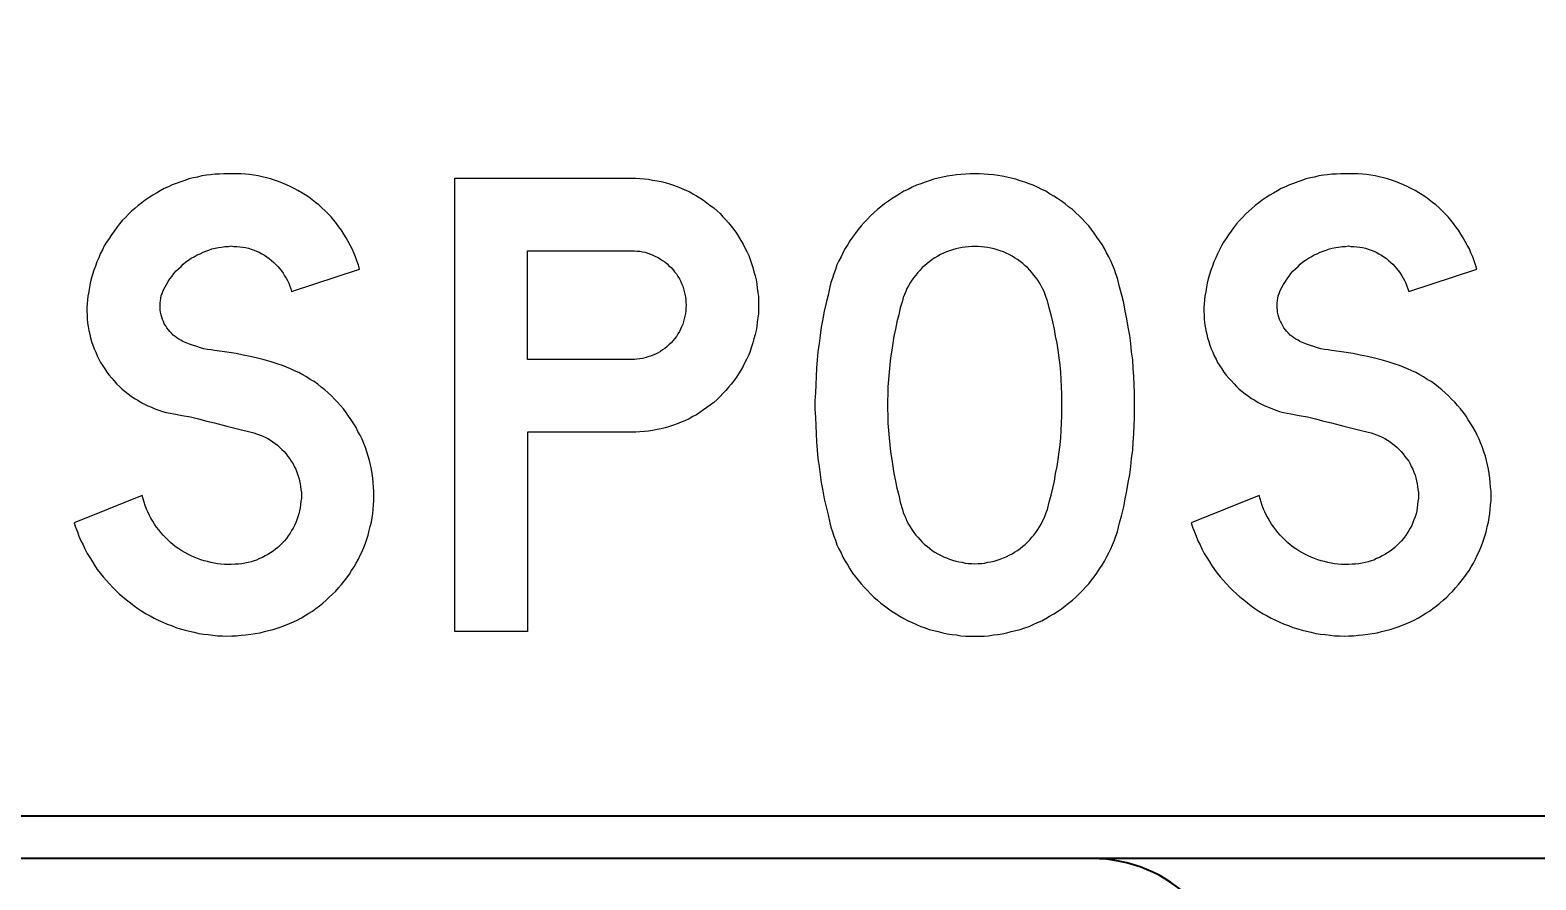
# Model space of a CAD drawing. Extents: x 0 to 420, y 0 to 297.
# Drawn here: x 180.8 to 207.38, y 184.96 to 199.95 of the extents above; entities that cross this region are included whole.
import ezdxf

# ---------------------------------------------------------------- set-up
doc = ezdxf.new("R2010")
doc.units = 0
doc.header["$LTSCALE"] = 0.3
doc.layers.get('0').update_dxf_attribs({"linetype": 'CONTINUOUS'})
doc.layers.get('DEFPOINTS').update_dxf_attribs({"linetype": 'CONTINUOUS'})
for name, color, linetype in [('BLUE', 162, 'CONTINUOUS'), ('L25', 1, 'CONTINUOUS'), ('T25', 1, 'CONTINUOUS')]:
    doc.layers.add(name, color=color, linetype=linetype)
doc.styles.add('ISO', font='iso.shx')
doc.dimstyles.new('SIGNSDIM', dxfattribs={"dimtxt": 2.5, "dimasz": 0.2, "dimexe": 1.5, "dimexo": 2, "dimgap": 1.5, "dimtad": 1, "dimdec": 4, "dimlfac": 20, "dimrnd": 1, "dimdsep": 46, "dimtxsty": 'ISO', "dimblk": 'SGNDIM', "dimcen": 2.5, "dimse2": 1, "dimadec": 0, "dimazin": 0, "dimtfac": 1, "dimtdec": 4, "dimtix": 1, "dimtmove": 0, "dimatfit": 3, "dimldrblk": 'SGNDIM', "dimfxl": 1, "dimtolj": 1, "dimtzin": 0, "dimarcsym": 0})

# ---------------------------------------------------------------- blocks, each defined once
blk = doc.blocks.new('SGNDIM')
for p, q in [((0, 4.5), (0, -4.5)), ((0, 0), (-1, 0))]:
    blk.add_line(p, q)
blk = doc.blocks.new('*D24')
at = {"layer": 'DEFPOINTS', "color": 0, "transparency": 16777216}
for p in [(200.303, 194.073), (217.803, 194.073), (217.803, 156.573)]:
    blk.add_point(p, dxfattribs=at)
at = {"layer": 'T25', "color": 0, "lineweight": -2, "transparency": 16777216}
blk.add_line((200.503, 156.573), (217.603, 156.573), dxfattribs=at)
at = {"layer": 'T25', "color": 0, "lineweight": -2, "transparency": 16777216, "xscale": 0.2, "yscale": 0.2, "zscale": 0.2, "rotation": 180}
blk.add_blockref('SGNDIM', (200.303, 156.573), dxfattribs=at)
at = {"layer": 'T25', "color": 0, "lineweight": -2, "transparency": 16777216, "xscale": 0.2, "yscale": 0.2, "zscale": 0.2}
blk.add_blockref('SGNDIM', (217.803, 156.573), dxfattribs=at)
at = {"layer": 'T25', "color": 0, "transparency": 16777216, "insert": (209.053, 159.323), "char_height": 2.5, "attachment_point": 5, "style": 'ISO'}
blk.add_mtext('\\A1;350', dxfattribs=at)

msp = doc.modelspace()

# ---------------------------------------------------------------- linework, layer by layer
at = {"layer": 'BLUE'}
msp.add_lwpolyline([(112.7988317, 187.8326195), (112.7988317, 212.8181964, -0.4142135624), (114.5488317, 214.5681964), (259.5488317, 214.5681964, -0.4142135624), (261.2988317, 212.8181964), (261.2988317, 187.8326195, -0.4142135624), (259.5488317, 186.0826195), (114.5488317, 186.0826195, -0.4142135624)], format="xyb", close=True, dxfattribs=at)
at = {"layer": 'BLUE', "lineweight": 0}
for points in [[(184.5373406, 190.5349189), (184.4781808, 190.5283456), (184.419021, 190.5283456), (184.3532879, 190.5217723), (184.2941282, 190.5217723), (184.2349684, 190.5217723), (184.1692353, 190.5283456), (184.1100755, 190.5349189), (184.0509158, 190.5480655), (183.991756, 190.5546388), (183.9325962, 190.5743588), (183.8734364, 190.5875054), (183.8142766, 190.6072253), (183.7551169, 190.6269452), (183.6959571, 190.6532385), (183.6433706, 190.6729584), (183.5842109, 190.7058249), (183.5316244, 190.7321182), (183.4790379, 190.7649847), (183.4264514, 190.7978513), (183.3804383, 190.8307178), (183.3278518, 190.8701576), (183.2818387, 190.9095975), (183.2358255, 190.9490373), (183.1963857, 190.9950505), (183.1503725, 191.0410637), (183.1109326, 191.0870768), (183.0714928, 191.13309), (183.0320529, 191.1791031), (182.9991864, 191.2316896), (182.9663199, 191.2842761), (182.9334533, 191.3368625), (182.9071601, 191.389449), (182.8808668, 191.4486088), (182.8545736, 191.5011953), (182.8348537, 191.560355), (182.8151338, 191.6195148), (182.7954138, 191.6786746), (182.7822672, 191.7378344), (181.5793518, 191.2579828), (181.605645, 191.1791031), (181.6385115, 191.1002234), (181.6648048, 191.0213437), (181.6976713, 190.942464), (181.7371112, 190.8701576), (181.7699777, 190.7978513), (181.8094176, 190.7189716), (181.8554307, 190.6466652), (181.8948706, 190.5809321), (181.9408837, 190.5086257), (181.9868969, 190.4363193), (182.0394834, 190.3705862), (182.0920698, 190.3048531), (182.1446563, 190.2456933), (182.2038161, 190.1799603), (182.2564025, 190.1208005), (182.3155623, 190.0616407), (182.3747221, 190.0024809), (182.4404552, 189.9498945), (182.5061883, 189.897308), (182.5719213, 189.8447215), (182.6376544, 189.7921351), (182.7033875, 189.7461219), (182.7756939, 189.7001087), (182.8480003, 189.6540956), (182.9203067, 189.6146557), (182.9926131, 189.5752159), (183.0649195, 189.5423493), (183.1437992, 189.5029095), (183.2226789, 189.4700429), (183.2949853, 189.4437497), (183.373865, 189.4108832), (183.4527447, 189.3845899), (183.5381977, 189.36487), (183.6170774, 189.3451501), (183.6959571, 189.3254302), (183.7814101, 189.3057102), (183.8602898, 189.2925636), (183.9457428, 189.2859903), (184.0246225, 189.2728437), (184.1100755, 189.2662704), (184.1955285, 189.2662704), (184.2744082, 189.2596971), (184.3598612, 189.2662704), (184.4453143, 189.2662704), (184.524194, 189.2728437), (184.609647, 189.279417), (184.6951, 189.2925636), (184.7739797, 189.3057102), (184.8594327, 189.3188569), (184.9383124, 189.3385768), (185.0106188, 189.3582967), (185.0894985, 189.3780166), (185.1618049, 189.3977366), (185.2341113, 189.4240298), (185.3064177, 189.450323), (185.3787241, 189.4831896), (185.4510305, 189.5094828), (185.5167635, 189.5423493), (185.5890699, 189.5817892), (185.654803, 189.621229), (185.7205361, 189.6606689), (185.7862692, 189.7001087), (185.845429, 189.7461219), (185.911162, 189.7921351), (185.9703218, 189.8381482), (186.0294816, 189.8907347), (186.0820681, 189.9433212), (186.1412278, 189.9959076), (186.1938143, 190.0484941), (186.2464008, 190.1076539), (186.2989872, 190.1668136), (186.3450004, 190.2259734), (186.3910136, 190.2851332), (186.4370267, 190.3508663), (186.4764666, 190.4165994), (186.5224797, 190.4823324), (186.5553463, 190.5480655), (186.5947861, 190.6137986), (186.6276527, 190.686105), (186.6605192, 190.7518381), (186.6933857, 190.8241445), (186.719679, 190.8964509), (186.7459722, 190.9687573), (186.7656921, 191.0410637), (186.7854121, 191.1199434), (186.805132, 191.1922498), (186.8248519, 191.2711295), (186.8379985, 191.3434359), (186.8511452, 191.4223156), (186.8577185, 191.494622), (186.8642918, 191.5735017), (186.8708651, 191.6523814), (186.8708651, 191.7312611), (186.8708651, 191.8101408), (186.8642918, 191.8890205), (186.8577185, 191.9679002), (186.8511452, 192.0467799), (186.8379985, 192.1256596), (186.8248519, 192.2045393), (186.8117053, 192.283419), (186.7919854, 192.3557254), (186.7656921, 192.4346051), (186.7459722, 192.5069115), (186.719679, 192.5857912), (186.6933857, 192.6580975), (186.6605192, 192.7304039), (186.6276527, 192.8027103), (186.5882128, 192.8684434), (186.5553463, 192.9407498), (186.5159064, 193.0064829), (186.4698933, 193.072216), (186.4238801, 193.1379491), (186.3778669, 193.2036821), (186.3318538, 193.2694152), (186.2792673, 193.328575), (186.2266808, 193.3877348), (186.1740944, 193.4403213), (186.1215079, 193.499481), (186.0623481, 193.5520675), (186.0031884, 193.604654), (185.9374553, 193.6506671), (185.8782955, 193.7032536), (185.8125624, 193.7492668), (185.7468293, 193.7887066), (185.6810962, 193.8347198), (185.6153632, 193.8675863), (185.5430568, 193.9070262), (185.4707504, 193.9398927), (185.398444, 193.9727592), (185.3261376, 194.0056258), (185.2538312, 194.031919), (185.1815248, 194.0582122), (185.0566319, 194.0976521), (184.9317391, 194.1305186), (184.8134195, 194.1633852), (184.6885267, 194.1896784), (184.5636338, 194.2159717), (184.4387409, 194.2422649), (184.3138481, 194.2619848), (184.1889552, 194.2817047), (184.0574891, 194.2948514), (183.9983293, 194.307998), (183.9325962, 194.3145713), (183.8668631, 194.3277179), (183.8077033, 194.3474378), (183.7419703, 194.3671577), (183.6828105, 194.3868777), (183.6170774, 194.4065976), (183.5579176, 194.4328908), (183.4987578, 194.4591841), (183.459318, 194.478904), (183.4264514, 194.4986239), (183.3935849, 194.5183438), (183.3607184, 194.5446371), (183.3278518, 194.5709303), (183.2949853, 194.6037968), (183.268692, 194.6300901), (183.2423988, 194.6629566), (183.2161056, 194.6958232), (183.1963857, 194.735263), (183.1700924, 194.7681296), (183.1569458, 194.8075694), (183.1372259, 194.8470093), (183.1240793, 194.8864491), (183.117506, 194.925889), (183.1043593, 194.9719021), (183.097786, 195.011342), (183.097786, 195.0507818), (183.097786, 195.096795), (183.097786, 195.1362348), (183.1043593, 195.1756747), (183.1109326, 195.2216878), (183.117506, 195.2611277), (183.1306526, 195.3005675), (183.1437992, 195.3400074), (183.1635191, 195.3794472), (183.183239, 195.4188871), (183.2095323, 195.4649003), (183.2358255, 195.5174867), (183.268692, 195.5634999), (183.3081319, 195.609513), (183.3409984, 195.6555262), (183.3804383, 195.7015394), (183.4198781, 195.7409792), (183.4658913, 195.7804191), (183.5053311, 195.8198589), (183.5513443, 195.8592988), (183.5973575, 195.8921653), (183.6433706, 195.9250318), (183.6959571, 195.9513251), (183.7485436, 195.9841916), (183.80113, 196.0039116), (183.8537165, 196.0302048), (183.906303, 196.0499247), (183.9588894, 196.0696446), (184.0114759, 196.0893646), (184.0706357, 196.1025112), (184.1297955, 196.1156578), (184.1823819, 196.1222311), (184.2415417, 196.1353777), (184.3007015, 196.1353777), (184.3532879, 196.141951), (184.3993011, 196.1353777), (184.4518876, 196.1353777), (184.504474, 196.1288044), (184.5570605, 196.1222311), (184.6030737, 196.1156578), (184.6556601, 196.1025112), (184.7016733, 196.0827913), (184.7542598, 196.0696446), (184.8002729, 196.0499247), (184.8462861, 196.0302048), (184.8922992, 196.0039116), (184.9383124, 195.9776183), (184.9777522, 195.9513251), (185.0237654, 195.9184585), (185.0632053, 195.885592), (185.1026451, 195.8527255), (185.1355116, 195.8198589), (185.1749515, 195.7804191), (185.207818, 195.7409792), (185.2406846, 195.7015394), (185.2669778, 195.6620995), (185.293271, 195.6160864), (185.3195643, 195.5766465), (185.3458575, 195.5306333), (185.3655774, 195.4846202), (185.3852974, 195.4320337), (185.4050173, 195.3860206), (185.4181639, 195.3400074), (186.614506, 195.7344059), (186.5947861, 195.8067123), (186.5684929, 195.8790187), (186.5421997, 195.9513251), (186.5159064, 196.0236315), (186.4830399, 196.0893646), (186.4501733, 196.1550976), (186.4173068, 196.2208307), (186.3778669, 196.2865638), (186.3384271, 196.3522969), (186.2989872, 196.41803), (186.2529741, 196.4771898), (186.2069609, 196.5363495), (186.1609478, 196.5955093), (186.1149346, 196.6546691), (186.0623481, 196.7072556), (186.0097617, 196.759842), (185.9506019, 196.8124285), (185.8980154, 196.865015), (185.8388556, 196.9110281), (185.7796959, 196.9570413), (185.7205361, 197.0030544), (185.654803, 197.0424943), (185.5956432, 197.0819341), (185.5299102, 197.121374), (185.4641771, 197.1542405), (185.3918707, 197.1936804), (185.3261376, 197.2199736), (185.2538312, 197.2528402), (185.1880981, 197.2791334), (185.1157917, 197.3054266), (185.0434853, 197.3251465), (184.9711789, 197.3448665), (184.8988725, 197.3645864), (184.8265661, 197.377733), (184.7476864, 197.3908796), (184.6753801, 197.4040263), (184.6030737, 197.4105996), (184.524194, 197.4171729), (184.4518876, 197.4171729), (184.3730079, 197.4171729), (184.3007015, 197.4171729), (184.2218218, 197.4171729), (184.1429421, 197.4105996), (184.0640624, 197.4105996), (183.9851827, 197.3974529), (183.9128763, 197.3908796), (183.8339966, 197.377733), (183.7551169, 197.3580131), (183.6828105, 197.3448665), (183.6039308, 197.3251465), (183.5316244, 197.2988533), (183.459318, 197.2725601), (183.3804383, 197.2462668), (183.3081319, 197.2199736), (183.2423988, 197.1871071), (183.1700924, 197.1542405), (183.097786, 197.1148007), (183.0320529, 197.0753608), (182.9663199, 197.035921), (182.9005868, 196.9964811), (182.8348537, 196.950468), (182.7756939, 196.9044548), (182.7099608, 196.8584416), (182.650801, 196.8058552), (182.5916413, 196.7532687), (182.5390548, 196.7006822), (182.4864683, 196.6415225), (182.4273086, 196.588936), (182.3812954, 196.5297762), (182.3287089, 196.4640431), (182.2826958, 196.4048834), (182.2366826, 196.3391503), (182.1972428, 196.2734172), (182.1512296, 196.2076841), (182.1117898, 196.141951), (182.0789232, 196.0762179), (182.0394834, 196.0039116), (182.0131901, 195.9316052), (181.9803236, 195.8592988), (181.9540304, 195.7869924), (181.9277371, 195.714686), (181.9014439, 195.6358063), (181.881724, 195.5634999), (181.862004, 195.4846202), (181.8488574, 195.4123138), (181.8357108, 195.3334341), (181.8225642, 195.2545544), (181.8159909, 195.1888213), (181.8094176, 195.1230882), (181.8028443, 195.0573551), (181.8028443, 194.9850487), (181.8094176, 194.9193157), (181.8094176, 194.8535826), (181.8159909, 194.7878495), (181.8291375, 194.7221164), (181.8357108, 194.64981), (181.8554307, 194.5840769), (181.8685773, 194.5183438), (181.8882973, 194.4591841), (181.9080172, 194.393451), (181.9343104, 194.3277179), (181.9606037, 194.2685581), (181.9868969, 194.202825), (182.0131901, 194.1436653), (182.0460567, 194.0845055), (182.0854965, 194.0253457), (182.1183631, 193.9727592), (182.1578029, 193.9135995), (182.1972428, 193.861013), (182.2432559, 193.8084265), (182.2826958, 193.7624134), (182.3287089, 193.7098269), (182.3812954, 193.6638137), (182.4273086, 193.6178006), (182.479895, 193.5717874), (182.5324815, 193.5323476), (182.585068, 193.4929077), (182.6442277, 193.4534679), (182.7033875, 193.4206013), (182.7625473, 193.3811615), (182.8217071, 193.3482949), (182.8808668, 193.3220017), (182.9465999, 193.2957085), (183.0057597, 193.2694152), (183.0714928, 193.243122), (183.1372259, 193.2234021), (183.202959, 193.2036821), (183.2752654, 193.1905355), (183.3409984, 193.1773889), (183.4856112, 193.1510957), (183.630224, 193.1248024), (183.7748368, 193.0919359), (183.9194496, 193.0524961), (184.0574891, 193.0196295), (184.2744082, 192.9604697), (184.4847541, 192.9078833), (184.7016733, 192.8552968), (184.7476864, 192.8421502), (184.8002729, 192.8290036), (184.8528594, 192.8092836), (184.8988725, 192.7895637), (184.951459, 192.7698438), (184.9974722, 192.7435506), (185.0434853, 192.7172573), (185.0829252, 192.6843908), (185.1289383, 192.6580975), (185.1683782, 192.625231), (185.207818, 192.5857912), (185.2472579, 192.5529246), (185.2866977, 192.5134848), (185.3195643, 192.4740449), (185.3524308, 192.4280318), (185.3852974, 192.3885919), (185.4115906, 192.3425787), (185.4444571, 192.2965656), (185.4641771, 192.2505524), (185.4904703, 192.2045393), (185.5101902, 192.1519528), (185.5299102, 192.0993663), (185.5430568, 192.0533532), (185.5562034, 192.0007667), (185.56935, 191.9481802), (185.5759233, 191.8955938), (185.5824966, 191.8430073), (185.5890699, 191.7904208), (185.5890699, 191.7378344), (185.5890699, 191.6852479), (185.5824966, 191.6326614), (185.5759233, 191.580075), (185.56935, 191.5209152), (185.5562034, 191.4683287), (185.5430568, 191.4157422), (185.5299102, 191.3631558), (185.5101902, 191.3105693), (185.4904703, 191.2645562), (185.4707504, 191.2119697), (185.4444571, 191.1659565), (185.4181639, 191.1199434), (185.3918707, 191.0739302), (185.3590041, 191.0279171), (185.3261376, 190.9819039), (185.293271, 190.942464), (185.2538312, 190.9030242), (185.2143913, 190.8635843), (185.1749515, 190.8241445), (185.1355116, 190.7912779), (185.0894985, 190.7584114), (185.0434853, 190.7255449), (184.9974722, 190.6992516), (184.951459, 190.6729584), (184.9054458, 190.6466652), (184.8528594, 190.6269452), (184.8002729, 190.600652), (184.7542598, 190.5875054), (184.7016733, 190.5677855), (184.6490868, 190.5546388), (184.589927, 190.5480655)], [(191.4195945, 192.8552968), (189.5790682, 192.8552968), (189.5790682, 189.3385768), (188.297273, 189.3385768), (188.297273, 197.3382932), (191.4195945, 197.3382932), (191.4919009, 197.3382932), (191.5642073, 197.3317199), (191.643087, 197.3251465), (191.7153934, 197.3185732), (191.7876998, 197.3054266), (191.8665795, 197.29228), (191.9388859, 197.2791334), (192.0111923, 197.2594135), (192.0834987, 197.2396935), (192.1558051, 197.2134003), (192.2215382, 197.1936804), (192.2938446, 197.1608138), (192.3595776, 197.1345206), (192.431884, 197.1016541), (192.4976171, 197.0622142), (192.5633502, 197.0293477), (192.62251, 196.9899078), (192.6882431, 196.950468), (192.7474028, 196.9044548), (192.8065626, 196.8584416), (192.8657224, 196.8124285), (192.9248822, 196.759842), (192.9774686, 196.7138289), (193.0300551, 196.6546691), (193.0826416, 196.6020826), (193.1286547, 196.5494962), (193.1746679, 196.4903364), (193.220681, 196.4311766), (193.2666942, 196.3654435), (193.3061341, 196.3062837), (193.3455739, 196.2405507), (193.3850138, 196.1748176), (193.4178803, 196.1090845), (193.4507468, 196.0433514), (193.4836134, 195.971045), (193.5099066, 195.9053119), (193.5361998, 195.8330055), (193.5559198, 195.7606991), (193.5756397, 195.6883927), (193.5953596, 195.6160864), (193.6150796, 195.54378), (193.6282262, 195.4714736), (193.6347995, 195.3991672), (193.6479461, 195.3202875), (193.6545194, 195.2479811), (193.6545194, 195.1691014), (193.6545194, 195.096795), (193.6545194, 195.0244886), (193.6545194, 194.9456089), (193.6479461, 194.8733025), (193.6347995, 194.8009961), (193.6282262, 194.7221164), (193.6150796, 194.64981), (193.5953596, 194.5775036), (193.5756397, 194.5051972), (193.5559198, 194.4328908), (193.5361998, 194.3605844), (193.5099066, 194.288278), (193.4836134, 194.222545), (193.4507468, 194.1502386), (193.4178803, 194.0845055), (193.3850138, 194.0187724), (193.3455739, 193.9530393), (193.3061341, 193.8873062), (193.2666942, 193.8281465), (193.220681, 193.7624134), (193.1746679, 193.7032536), (193.1286547, 193.6506671), (193.0826416, 193.5915073), (193.0300551, 193.5389209), (192.9774686, 193.4863344), (192.9248822, 193.4337479), (192.8657224, 193.3811615), (192.8065626, 193.3351483), (192.7474028, 193.2891352), (192.6882431, 193.2496953), (192.62251, 193.2036821), (192.5633502, 193.1642423), (192.4976171, 193.1313758), (192.431884, 193.0919359), (192.3595776, 193.0590694), (192.2938446, 193.0327761), (192.2215382, 193.0064829), (192.1558051, 192.9801897), (192.0834987, 192.9538964), (192.0111923, 192.9341765), (191.9388859, 192.9144566), (191.8665795, 192.90131), (191.7876998, 192.8881633), (191.7153934, 192.8750167), (191.643087, 192.8684434), (191.5642073, 192.8618701), (191.4919009, 192.8552968)], [(194.9165946, 195.4188871), (194.8837281, 195.2742743), (194.8508615, 195.1362348), (194.817995, 194.991622), (194.7917018, 194.8535826), (194.7654085, 194.7089698), (194.7456886, 194.564357), (194.7259687, 194.4197442), (194.7062488, 194.2751314), (194.6931021, 194.1305186), (194.6799555, 193.9859059), (194.6733822, 193.8412931), (194.6668089, 193.6966803), (194.6602356, 193.5520675), (194.6536623, 193.4074547), (194.6536623, 193.2628419), (194.6602356, 193.1182291), (194.6668089, 192.9736164), (194.6733822, 192.8290036), (194.6799555, 192.6843908), (194.6931021, 192.539778), (194.7062488, 192.3951652), (194.7259687, 192.2505524), (194.7456886, 192.1125129), (194.7654085, 191.9679002), (194.7917018, 191.8232874), (194.817995, 191.6786746), (194.8508615, 191.5406351), (194.8837281, 191.3960223), (194.9165946, 191.2579828), (194.9363145, 191.1791031), (194.9626078, 191.1002234), (194.988901, 191.0213437), (195.0151943, 190.9490373), (195.0414875, 190.8701576), (195.074354, 190.7978513), (195.1137939, 190.7255449), (195.1466604, 190.6532385), (195.1861003, 190.5809321), (195.2321134, 190.5086257), (195.2715533, 190.4428926), (195.3175664, 190.3705862), (195.3701529, 190.3048531), (195.4161661, 190.2456933), (195.4687525, 190.1799603), (195.521339, 190.1208005), (195.5804988, 190.0616407), (195.6330852, 190.0024809), (195.692245, 189.9433212), (195.7579781, 189.8907347), (195.8171379, 189.8381482), (195.882871, 189.7921351), (195.9486041, 189.7395486), (196.0143371, 189.6935354), (196.0866435, 189.6540956), (196.1523766, 189.6080824), (196.224683, 189.5686426), (196.2969894, 189.5292027), (196.3692958, 189.4963362), (196.4481755, 189.4634696), (196.5204819, 189.4306031), (196.5993616, 189.4043099), (196.671668, 189.3780166), (196.7505477, 189.3582967), (196.8294274, 189.3385768), (196.9083071, 189.3188569), (196.9871868, 189.2991369), (197.0726398, 189.2859903), (197.1515195, 189.279417), (197.2303992, 189.2662704), (197.3158522, 189.2596971), (197.3947319, 189.2596971), (197.4736116, 189.2596971), (197.5590646, 189.2596971), (197.6379443, 189.2596971), (197.716824, 189.2662704), (197.802277, 189.279417), (197.8811567, 189.2859903), (197.9600364, 189.2991369), (198.0389161, 189.3188569), (198.1177958, 189.3385768), (198.1966755, 189.3582967), (198.2755552, 189.3780166), (198.3544349, 189.4043099), (198.4333146, 189.4306031), (198.505621, 189.4634696), (198.5779274, 189.4963362), (198.6568071, 189.5292027), (198.7291135, 189.5686426), (198.7948466, 189.6080824), (198.867153, 189.6540956), (198.9328861, 189.6935354), (199.0051925, 189.7395486), (199.0709256, 189.7921351), (199.1300853, 189.8381482), (199.1958184, 189.8907347), (199.2549782, 189.9433212), (199.314138, 190.0024809), (199.3732978, 190.0616407), (199.4258842, 190.1208005), (199.485044, 190.1799603), (199.5310572, 190.2456933), (199.5836436, 190.3048531), (199.6296568, 190.3705862), (199.6756699, 190.4428926), (199.7216831, 190.5086257), (199.761123, 190.5809321), (199.8005628, 190.6532385), (199.8400027, 190.7255449), (199.8728692, 190.7978513), (199.9057357, 190.8701576), (199.9386023, 190.9490373), (199.9648955, 191.0213437), (199.9911888, 191.1002234), (200.0109087, 191.1791031), (200.0306286, 191.2579828), (200.0700685, 191.3960223), (200.102935, 191.5406351), (200.1292282, 191.6786746), (200.1555215, 191.8232874), (200.1818147, 191.9679002), (200.2081079, 192.1125129), (200.2278279, 192.2505524), (200.2409745, 192.3951652), (200.2606944, 192.539778), (200.2672677, 192.6843908), (200.2804143, 192.8290036), (200.2869876, 192.9736164), (200.2935609, 193.1182291), (200.2935609, 193.2628419), (200.2935609, 193.4074547), (200.2935609, 193.5520675), (200.2869876, 193.6966803), (200.2804143, 193.8412931), (200.2672677, 193.9859059), (200.2606944, 194.1305186), (200.2409745, 194.2751314), (200.2278279, 194.4197442), (200.2081079, 194.564357), (200.1818147, 194.7089698), (200.1555215, 194.8535826), (200.1292282, 194.991622), (200.102935, 195.1362348), (200.0700685, 195.2742743), (200.0306286, 195.4188871), (200.0109087, 195.4977668), (199.9911888, 195.5766465), (199.9648955, 195.6489529), (199.9386023, 195.7278326), (199.9057357, 195.8067123), (199.8728692, 195.8790187), (199.8400027, 195.9513251), (199.8005628, 196.0236315), (199.761123, 196.0959379), (199.7216831, 196.1682443), (199.6756699, 196.2339773), (199.6296568, 196.2997104), (199.5836436, 196.3654435), (199.5310572, 196.4311766), (199.485044, 196.4969097), (199.4258842, 196.5560695), (199.3732978, 196.6152292), (199.314138, 196.674389), (199.2549782, 196.7269755), (199.1958184, 196.7861353), (199.1300853, 196.8321484), (199.0709256, 196.8847349), (199.0051925, 196.930748), (198.9328861, 196.9767612), (198.867153, 197.0227744), (198.7948466, 197.0622142), (198.7291135, 197.1082274), (198.6568071, 197.1410939), (198.5779274, 197.1805338), (198.505621, 197.2134003), (198.4333146, 197.2396935), (198.3544349, 197.2659868), (198.2755552, 197.29228), (198.1966755, 197.3185732), (198.1177958, 197.3382932), (198.0389161, 197.3580131), (197.9600364, 197.3711597), (197.8811567, 197.3843063), (197.802277, 197.3974529), (197.716824, 197.4040263), (197.6379443, 197.4105996), (197.5590646, 197.4171729), (197.4736116, 197.4171729), (197.3947319, 197.4171729), (197.3158522, 197.4105996), (197.2303992, 197.4040263), (197.1515195, 197.3974529), (197.0726398, 197.3843063), (196.9871868, 197.3711597), (196.9083071, 197.3580131), (196.8294274, 197.3382932), (196.7505477, 197.3185732), (196.671668, 197.29228), (196.5993616, 197.2659868), (196.5204819, 197.2396935), (196.4481755, 197.2134003), (196.3692958, 197.1805338), (196.2969894, 197.1410939), (196.224683, 197.1082274), (196.1523766, 197.0622142), (196.0866435, 197.0227744), (196.0143371, 196.9767612), (195.9486041, 196.930748), (195.882871, 196.8847349), (195.8171379, 196.8321484), (195.7579781, 196.7861353), (195.692245, 196.7269755), (195.6330852, 196.674389), (195.5804988, 196.6152292), (195.521339, 196.5560695), (195.4687525, 196.4969097), (195.4161661, 196.4311766), (195.3701529, 196.3654435), (195.3175664, 196.2997104), (195.2715533, 196.2339773), (195.2321134, 196.1682443), (195.1861003, 196.0959379), (195.1466604, 196.0236315), (195.1137939, 195.9513251), (195.074354, 195.8790187), (195.0414875, 195.8067123), (195.0151943, 195.7278326), (194.988901, 195.6489529), (194.9626078, 195.5766465), (194.9363145, 195.4977668)], [(204.2506926, 190.5349189), (204.1915329, 190.5283456), (204.1323731, 190.5283456), (204.06664, 190.5217723), (204.0074802, 190.5217723), (203.9483204, 190.5217723), (203.8825874, 190.5283456), (203.8234276, 190.5349189), (203.7642678, 190.5480655), (203.705108, 190.5546388), (203.6459483, 190.5743588), (203.5867885, 190.5875054), (203.5276287, 190.6072253), (203.4684689, 190.6269452), (203.4093091, 190.6532385), (203.3567227, 190.6729584), (203.2975629, 190.7058249), (203.2449764, 190.7321182), (203.19239, 190.7649847), (203.1398035, 190.7978513), (203.0937903, 190.8307178), (203.0412039, 190.8701576), (202.9951907, 190.9095975), (202.9491776, 190.9490373), (202.9097377, 190.9950505), (202.8637245, 191.0410637), (202.8242847, 191.0870768), (202.7848448, 191.13309), (202.7519783, 191.1791031), (202.7125385, 191.2316896), (202.6796719, 191.2842761), (202.6533787, 191.3368625), (202.6205121, 191.389449), (202.5942189, 191.4486088), (202.5679257, 191.5011953), (202.5482057, 191.560355), (202.5284858, 191.6195148), (202.5087659, 191.6786746), (202.4956193, 191.7378344), (201.2927038, 191.2579828), (201.3189971, 191.1791031), (201.3518636, 191.1002234), (201.3781568, 191.0213437), (201.4110234, 190.942464), (201.4504632, 190.8701576), (201.4833298, 190.7978513), (201.5227696, 190.7189716), (201.5687828, 190.6466652), (201.6082226, 190.5809321), (201.6542358, 190.5086257), (201.7068223, 190.4363193), (201.7528354, 190.3705862), (201.8054219, 190.3048531), (201.8580084, 190.2456933), (201.9171681, 190.1799603), (201.9697546, 190.1208005), (202.0289144, 190.0616407), (202.0946475, 190.0024809), (202.1538072, 189.9498945), (202.2195403, 189.897308), (202.2852734, 189.8447215), (202.3510065, 189.7921351), (202.4167396, 189.7461219), (202.489046, 189.7001087), (202.5613524, 189.6540956), (202.6336587, 189.6146557), (202.7059651, 189.5752159), (202.7782715, 189.5423493), (202.8571512, 189.5029095), (202.9360309, 189.4700429), (203.0083373, 189.4437497), (203.087217, 189.4108832), (203.17267, 189.3845899), (203.2515497, 189.36487), (203.3304294, 189.3451501), (203.4093091, 189.3254302), (203.4947622, 189.3057102), (203.5736419, 189.2925636), (203.6590949, 189.2859903), (203.7445479, 189.2728437), (203.8234276, 189.2662704), (203.9088806, 189.2662704), (203.9943336, 189.2596971), (204.0732133, 189.2662704), (204.1586663, 189.2662704), (204.2441193, 189.2728437), (204.322999, 189.279417), (204.408452, 189.2925636), (204.4873317, 189.3057102), (204.5727847, 189.3188569), (204.6516644, 189.3385768), (204.7305441, 189.3582967), (204.8028505, 189.3780166), (204.8751569, 189.3977366), (204.9474633, 189.4240298), (205.0197697, 189.450323), (205.0920761, 189.4831896), (205.1643825, 189.5094828), (205.2301156, 189.5423493), (205.302422, 189.5817892), (205.3681551, 189.621229), (205.4338882, 189.6606689), (205.4996212, 189.7001087), (205.558781, 189.7461219), (205.6245141, 189.7921351), (205.6836739, 189.8381482), (205.7428336, 189.8907347), (205.8019934, 189.9433212), (205.8545799, 189.9959076), (205.9071664, 190.0484941), (205.9597528, 190.1076539), (206.0123393, 190.1668136), (206.0583525, 190.2259734), (206.1043656, 190.2851332), (206.1503788, 190.3508663), (206.1963919, 190.4165994), (206.2358318, 190.4823324), (206.2752716, 190.5480655), (206.3081382, 190.6137986), (206.3410047, 190.686105), (206.3738713, 190.7518381), (206.4067378, 190.8241445), (206.433031, 190.8964509), (206.4593243, 190.9687573), (206.4790442, 191.0410637), (206.5053374, 191.1199434), (206.518484, 191.1922498), (206.538204, 191.2711295), (206.5513506, 191.3434359), (206.5644972, 191.4223156), (206.5710705, 191.494622), (206.5776438, 191.5735017), (206.5842171, 191.6523814), (206.5842171, 191.7312611), (206.5842171, 191.8101408), (206.5776438, 191.8890205), (206.5710705, 191.9679002), (206.5644972, 192.0467799), (206.5513506, 192.1256596), (206.538204, 192.2045393), (206.5250574, 192.283419), (206.5053374, 192.3557254), (206.4856175, 192.4346051), (206.4593243, 192.5069115), (206.433031, 192.5857912), (206.4067378, 192.6580975), (206.3738713, 192.7304039), (206.3410047, 192.8027103), (206.3081382, 192.8684434), (206.2686983, 192.9407498), (206.2292585, 193.0064829), (206.1832453, 193.072216), (206.1438055, 193.1379491), (206.0977923, 193.2036821), (206.0452058, 193.2694152), (205.9926194, 193.328575), (205.9466062, 193.3877348), (205.8874464, 193.4403213), (205.83486, 193.499481), (205.7757002, 193.5520675), (205.7165404, 193.604654), (205.6573806, 193.6506671), (205.5916476, 193.7032536), (205.5259145, 193.7492668), (205.4601814, 193.7887066), (205.3944483, 193.8347198), (205.3287152, 193.8675863), (205.2564088, 193.9070262), (205.1841024, 193.9398927), (205.111796, 193.9727592), (205.0394896, 194.0056258), (204.9671833, 194.031919), (204.8948769, 194.0582122), (204.769984, 194.0976521), (204.6450911, 194.1305186), (204.5267716, 194.1633852), (204.4018787, 194.1896784), (204.2769859, 194.2159717), (204.152093, 194.2422649), (204.0272001, 194.2619848), (203.9023073, 194.2817047), (203.7708411, 194.2948514), (203.7116813, 194.307998), (203.6459483, 194.3145713), (203.5802152, 194.3277179), (203.5210554, 194.3474378), (203.4553223, 194.3671577), (203.3961625, 194.3868777), (203.3304294, 194.4065976), (203.2712697, 194.4328908), (203.2121099, 194.4591841), (203.1792434, 194.478904), (203.1398035, 194.4986239), (203.106937, 194.5183438), (203.0740704, 194.5446371), (203.0412039, 194.5709303), (203.0083373, 194.6037968), (202.9820441, 194.6300901), (202.9557509, 194.6629566), (202.9294576, 194.6958232), (202.9097377, 194.735263), (202.8900178, 194.7681296), (202.8702979, 194.8075694), (202.8505779, 194.8470093), (202.8374313, 194.8864491), (202.830858, 194.925889), (202.8177114, 194.9719021), (202.8177114, 195.011342), (202.8111381, 195.0507818), (202.8111381, 195.096795), (202.8111381, 195.1362348), (202.8177114, 195.1756747), (202.8242847, 195.2216878), (202.830858, 195.2611277), (202.8440046, 195.3005675), (202.8571512, 195.3400074), (202.8768712, 195.3794472), (202.8965911, 195.4188871), (202.9228843, 195.4649003), (202.9557509, 195.5174867), (202.9886174, 195.5634999), (203.0214839, 195.609513), (203.0543505, 195.6555262), (203.0937903, 195.7015394), (203.1332302, 195.7409792), (203.1792434, 195.7804191), (203.2186832, 195.8198589), (203.2646964, 195.8592988), (203.3107095, 195.8921653), (203.363296, 195.9250318), (203.4093091, 195.9513251), (203.4618956, 195.9841916), (203.5144821, 196.0039116), (203.5670685, 196.0302048), (203.619655, 196.0499247), (203.6722415, 196.0696446), (203.7314013, 196.0893646), (203.7839877, 196.1025112), (203.8431475, 196.1156578), (203.895734, 196.1222311), (203.9548937, 196.1353777), (204.0140535, 196.1353777), (204.06664, 196.141951), (204.1126532, 196.1353777), (204.1652396, 196.1353777), (204.2178261, 196.1288044), (204.2704126, 196.1222311), (204.3164257, 196.1156578), (204.3690122, 196.1025112), (204.4150253, 196.0827913), (204.4676118, 196.0696446), (204.513625, 196.0499247), (204.5596381, 196.0302048), (204.6056513, 196.0039116), (204.6516644, 195.9776183), (204.6911043, 195.9513251), (204.7371175, 195.9184585), (204.7765573, 195.885592), (204.8159972, 195.8527255), (204.8488637, 195.8198589), (204.8883035, 195.7804191), (204.9211701, 195.7409792), (204.9540366, 195.7015394), (204.9803299, 195.6620995), (205.0131964, 195.6160864), (205.0329163, 195.5766465), (205.0592096, 195.5306333), (205.0789295, 195.4846202), (205.0986494, 195.4320337), (205.1183693, 195.3860206), (205.131516, 195.3400074), (206.3344314, 195.7344059), (206.3081382, 195.8067123), (206.2884182, 195.8790187), (206.262125, 195.9513251), (206.2292585, 196.0236315), (206.2029652, 196.0893646), (206.1635254, 196.1550976), (206.1306588, 196.2208307), (206.091219, 196.2865638), (206.0517791, 196.3522969), (206.0123393, 196.41803), (205.9663261, 196.4771898), (205.920313, 196.5363495), (205.8742998, 196.5955093), (205.8282867, 196.6546691), (205.7757002, 196.7072556), (205.7231137, 196.759842), (205.6705273, 196.8124285), (205.6113675, 196.865015), (205.5522077, 196.9110281), (205.4930479, 196.9570413), (205.4338882, 197.0030544), (205.3681551, 197.0424943), (205.3089953, 197.0819341), (205.2432622, 197.121374), (205.1775291, 197.1542405), (205.1052227, 197.1936804), (205.0394896, 197.2199736), (204.9671833, 197.2528402), (204.9014502, 197.2791334), (204.8291438, 197.3054266), (204.7568374, 197.3251465), (204.684531, 197.3448665), (204.6122246, 197.3645864), (204.5399182, 197.377733), (204.4610385, 197.3908796), (204.3887321, 197.4040263), (204.3164257, 197.4105996), (204.237546, 197.4171729), (204.1652396, 197.4171729), (204.0863599, 197.4171729), (204.0140535, 197.4171729), (203.9351738, 197.4171729), (203.8562941, 197.4105996), (203.7774144, 197.4105996), (203.6985347, 197.3974529), (203.6262283, 197.3908796), (203.5473486, 197.377733), (203.4684689, 197.3580131), (203.3961625, 197.3448665), (203.3172828, 197.3251465), (203.2449764, 197.2988533), (203.17267, 197.2725601), (203.1003636, 197.2462668), (203.0280573, 197.2199736), (202.9557509, 197.1871071), (202.8834445, 197.1542405), (202.8177114, 197.1148007), (202.745405, 197.0753608), (202.6796719, 197.035921), (202.6139388, 196.9964811), (202.5482057, 196.950468), (202.489046, 196.9044548), (202.4233129, 196.8584416), (202.3641531, 196.8058552), (202.3115666, 196.7532687), (202.2524069, 196.7006822), (202.1998204, 196.6415225), (202.1472339, 196.588936), (202.0946475, 196.5297762), (202.042061, 196.4640431), (201.9960478, 196.4048834), (201.9500347, 196.3391503), (201.9105948, 196.2734172), (201.8645817, 196.2076841), (201.8251418, 196.141951), (201.7922753, 196.0762179), (201.7594087, 196.0039116), (201.7265422, 195.9316052), (201.6936756, 195.8592988), (201.6673824, 195.7869924), (201.6410892, 195.714686), (201.6147959, 195.6358063), (201.595076, 195.5634999), (201.5753561, 195.4846202), (201.5622095, 195.4123138), (201.5490629, 195.3334341), (201.5359162, 195.2545544), (201.5293429, 195.1888213), (201.5227696, 195.1230882), (201.5161963, 195.0573551), (201.5161963, 194.9850487), (201.5227696, 194.9193157), (201.5227696, 194.8535826), (201.5293429, 194.7878495), (201.5424895, 194.7221164), (201.5490629, 194.64981), (201.5687828, 194.5840769), (201.5819294, 194.5183438), (201.6016493, 194.4591841), (201.6213692, 194.393451), (201.6476625, 194.3277179), (201.6739557, 194.2685581), (201.7002489, 194.202825), (201.7331155, 194.1436653), (201.7594087, 194.0845055), (201.7988486, 194.0253457), (201.8317151, 193.9727592), (201.871155, 193.9135995), (201.9105948, 193.861013), (201.956608, 193.8084265), (202.0026211, 193.7624134), (202.0486343, 193.7098269), (202.0946475, 193.6638137), (202.1406606, 193.6178006), (202.1932471, 193.5717874), (202.2458336, 193.5323476), (202.3049933, 193.4929077), (202.3575798, 193.4534679), (202.4167396, 193.4206013), (202.4758993, 193.3811615), (202.5350591, 193.3482949), (202.5942189, 193.3220017), (202.659952, 193.2957085), (202.7256851, 193.2694152), (202.7848448, 193.243122), (202.8505779, 193.2234021), (202.9228843, 193.2036821), (202.9886174, 193.1905355), (203.0543505, 193.1773889), (203.1989633, 193.1510957), (203.3435761, 193.1248024), (203.4881888, 193.0919359), (203.6328016, 193.0524961), (203.7708411, 193.0196295), (203.9877603, 192.9604697), (204.1981062, 192.9078833), (204.4150253, 192.8552968), (204.4676118, 192.8421502), (204.513625, 192.8290036), (204.5662114, 192.8092836), (204.6122246, 192.7895637), (204.6648111, 192.7698438), (204.7108242, 192.7435506), (204.7568374, 192.7172573), (204.8028505, 192.6843908), (204.8422904, 192.6580975), (204.8817302, 192.625231), (204.9277434, 192.5857912), (204.9606099, 192.5529246), (205.0000498, 192.5134848), (205.0329163, 192.4740449), (205.0657829, 192.4280318), (205.0986494, 192.3885919), (205.131516, 192.3425787), (205.1578092, 192.2965656), (205.1775291, 192.2505524), (205.2038224, 192.2045393), (205.2235423, 192.1519528), (205.2432622, 192.0993663), (205.2564088, 192.0533532), (205.2695554, 192.0007667), (205.2827021, 191.9481802), (205.2892754, 191.8955938), (205.2958487, 191.8430073), (205.302422, 191.7904208), (205.302422, 191.7378344), (205.302422, 191.6852479), (205.2958487, 191.6326614), (205.2892754, 191.580075), (205.2827021, 191.5209152), (205.2761287, 191.4683287), (205.2629821, 191.4157422), (205.2432622, 191.3631558), (205.2235423, 191.3105693), (205.2038224, 191.2645562), (205.1841024, 191.2119697), (205.1578092, 191.1659565), (205.131516, 191.1199434), (205.1052227, 191.0739302), (205.0723562, 191.0279171), (205.0394896, 190.9819039), (205.0066231, 190.942464), (204.9671833, 190.9030242), (204.9277434, 190.8635843), (204.8883035, 190.8241445), (204.8488637, 190.7912779), (204.8028505, 190.7584114), (204.7568374, 190.7255449), (204.7108242, 190.6992516), (204.6648111, 190.6729584), (204.6187979, 190.6466652), (204.5662114, 190.6269452), (204.513625, 190.600652), (204.4676118, 190.5875054), (204.4150253, 190.5677855), (204.3624389, 190.5546388), (204.3098524, 190.5480655)], [(196.1983898, 195.1756747), (196.1589499, 195.0507818), (196.1326567, 194.925889), (196.0997901, 194.8009961), (196.0734969, 194.6761032), (196.0472037, 194.5512104), (196.0274838, 194.4263175), (196.0077638, 194.3014247), (195.9880439, 194.1699585), (195.9748973, 194.0450656), (195.9617507, 193.9135995), (195.9486041, 193.7887066), (195.9420307, 193.6572404), (195.9420307, 193.5323476), (195.9354574, 193.4008814), (195.9354574, 193.2759885), (195.9420307, 193.1445224), (195.9420307, 193.0130562), (195.9486041, 192.8881633), (195.9617507, 192.7566972), (195.9748973, 192.6318043), (195.9880439, 192.5069115), (196.0077638, 192.3754453), (196.0274838, 192.2505524), (196.0472037, 192.1256596), (196.0734969, 191.9941934), (196.0997901, 191.8693005), (196.1326567, 191.7444077), (196.1589499, 191.6195148), (196.1983898, 191.494622), (196.2115364, 191.4420355), (196.2312563, 191.389449), (196.2575495, 191.3368625), (196.2772695, 191.2842761), (196.3035627, 191.2316896), (196.3364293, 191.1856765), (196.3627225, 191.1396633), (196.395589, 191.0870768), (196.4350289, 191.0410637), (196.4678954, 191.0016238), (196.5073353, 190.9556107), (196.5467751, 190.9161708), (196.586215, 190.876731), (196.6322281, 190.8438644), (196.6782413, 190.8044246), (196.7242544, 190.771558), (196.7702676, 190.7386915), (196.8228541, 190.7123982), (196.8688672, 190.686105), (196.9214537, 190.6598118), (196.9740402, 190.6400919), (197.0266266, 190.6137986), (197.0792131, 190.600652), (197.1383729, 190.5809321), (197.1909593, 190.5677855), (197.2501191, 190.5612122), (197.3027056, 190.5480655), (197.3618654, 190.5414922), (197.4210251, 190.5414922), (197.4736116, 190.5349189), (197.5327714, 190.5414922), (197.5919312, 190.5414922), (197.6445176, 190.5480655), (197.7036774, 190.5612122), (197.7562639, 190.5677855), (197.8154237, 190.5809321), (197.8680101, 190.600652), (197.9205966, 190.6137986), (197.9797564, 190.6400919), (198.0257695, 190.6598118), (198.078356, 190.686105), (198.1309425, 190.7123982), (198.1769556, 190.7386915), (198.2295421, 190.771558), (198.2755552, 190.8044246), (198.3215684, 190.8438644), (198.3610083, 190.876731), (198.4070214, 190.9161708), (198.4464613, 190.9556107), (198.4793278, 191.0016238), (198.5187677, 191.0410637), (198.5516342, 191.0870768), (198.5845007, 191.1396633), (198.6173673, 191.1856765), (198.6436605, 191.2316896), (198.6699538, 191.2842761), (198.696247, 191.3368625), (198.7159669, 191.389449), (198.7356868, 191.4420355), (198.7554068, 191.494622), (198.7882733, 191.6195148), (198.8211398, 191.7444077), (198.8540064, 191.8693005), (198.8802996, 191.9941934), (198.9000195, 192.1256596), (198.9263128, 192.2505524), (198.9460327, 192.3754453), (198.9657526, 192.5069115), (198.9788992, 192.6318043), (198.9920459, 192.7566972), (198.9986192, 192.8881633), (199.0051925, 193.0130562), (199.0117658, 193.1445224), (199.0117658, 193.2759885), (199.0117658, 193.4008814), (199.0117658, 193.5323476), (199.0051925, 193.6572404), (198.9986192, 193.7887066), (198.9920459, 193.9135995), (198.9788992, 194.0450656), (198.9657526, 194.1699585), (198.9460327, 194.3014247), (198.9263128, 194.4263175), (198.9000195, 194.5512104), (198.8802996, 194.6761032), (198.8540064, 194.8009961), (198.8211398, 194.925889), (198.7882733, 195.0507818), (198.7554068, 195.1756747), (198.7356868, 195.2348345), (198.7159669, 195.2874209), (198.696247, 195.3400074), (198.6699538, 195.3925939), (198.6436605, 195.438607), (198.6173673, 195.4911935), (198.5845007, 195.5372067), (198.5516342, 195.5832198), (198.5187677, 195.629233), (198.4793278, 195.6752461), (198.4464613, 195.714686), (198.4070214, 195.7606991), (198.3610083, 195.7935657), (198.3215684, 195.8330055), (198.2755552, 195.8658721), (198.2295421, 195.9053119), (198.1769556, 195.9316052), (198.1309425, 195.9644717), (198.078356, 195.9907649), (198.0257695, 196.0170582), (197.9797564, 196.0367781), (197.9205966, 196.056498), (197.8680101, 196.0762179), (197.8154237, 196.0893646), (197.7562639, 196.1025112), (197.7036774, 196.1156578), (197.6445176, 196.1222311), (197.5919312, 196.1288044), (197.5327714, 196.1353777), (197.4736116, 196.1353777), (197.4210251, 196.1353777), (197.3618654, 196.1288044), (197.3027056, 196.1222311), (197.2501191, 196.1156578), (197.1909593, 196.1025112), (197.1383729, 196.0893646), (197.0792131, 196.0762179), (197.0266266, 196.056498), (196.9740402, 196.0367781), (196.9214537, 196.0170582), (196.8688672, 195.9907649), (196.8228541, 195.9644717), (196.7702676, 195.9316052), (196.7242544, 195.9053119), (196.6782413, 195.8658721), (196.6322281, 195.8330055), (196.586215, 195.7935657), (196.5467751, 195.7606991), (196.5073353, 195.714686), (196.4678954, 195.6752461), (196.4350289, 195.629233), (196.395589, 195.5832198), (196.3627225, 195.5372067), (196.3364293, 195.4911935), (196.3035627, 195.438607), (196.2772695, 195.3925939), (196.2575495, 195.3400074), (196.2312563, 195.2874209), (196.2115364, 195.2348345)], [(191.4195945, 194.1370919), (189.5790682, 194.1370919), (189.5790682, 196.056498), (191.4195945, 196.056498), (191.4656077, 196.056498), (191.5116208, 196.0499247), (191.5642073, 196.0499247), (191.6102205, 196.0367781), (191.6562336, 196.0302048), (191.7022468, 196.0170582), (191.7482599, 195.9973382), (191.7942731, 195.9776183), (191.8402863, 195.9578984), (191.8862994, 195.9381785), (191.9257393, 195.9118852), (191.9651791, 195.885592), (192.004619, 195.8592988), (192.0440588, 195.8264322), (192.0769254, 195.7935657), (192.1163652, 195.7606991), (192.1492318, 195.7212593), (192.175525, 195.6883927), (192.2083915, 195.6489529), (192.2346848, 195.6029397), (192.260978, 195.5634999), (192.2806979, 195.52406), (192.3004179, 195.4780469), (192.3201378, 195.4320337), (192.3332844, 195.3860206), (192.346431, 195.3400074), (192.3595776, 195.2939942), (192.3661509, 195.2414078), (192.3727243, 195.1953946), (192.3727243, 195.1428081), (192.3792976, 195.096795), (192.3727243, 195.0507818), (192.3727243, 194.9981954), (192.3661509, 194.9521822), (192.3595776, 194.906169), (192.346431, 194.8535826), (192.3332844, 194.8075694), (192.3201378, 194.7615563), (192.3004179, 194.7155431), (192.2806979, 194.6761032), (192.260978, 194.6300901), (192.2346848, 194.5906502), (192.2083915, 194.5446371), (192.175525, 194.5051972), (192.1492318, 194.4723307), (192.1163652, 194.4328908), (192.0769254, 194.4000243), (192.0440588, 194.3671577), (192.004619, 194.3342912), (191.9651791, 194.307998), (191.9257393, 194.2817047), (191.8862994, 194.2554115), (191.8402863, 194.2356916), (191.7942731, 194.2159717), (191.7482599, 194.1962517), (191.7022468, 194.1831051), (191.6562336, 194.1699585), (191.6102205, 194.1568119), (191.5642073, 194.1502386), (191.5116208, 194.1436653), (191.4656077, 194.1370919)]]:
    msp.add_lwpolyline(points, close=True, dxfattribs=at)
at = {"layer": 'L25'}
for points in [[(112.0488317, 187.8326195), (112.0488317, 212.8181964, -0.4142135624), (114.5488317, 215.3181964), (259.5488317, 215.3181964, -0.4142135624), (262.0488317, 212.8181964), (262.0488317, 187.8326195, -0.4142135624), (259.5488317, 185.3326195), (114.5488317, 185.3326195, -0.4142135624)], [(174.5488317, 167.3326195), (199.5488317, 167.3326195, 0.4142135624), (202.0488317, 169.8326195), (202.0488317, 182.8326195, 0.4142135624), (199.5488317, 185.3326195), (174.5488317, 185.3326195, 0.4142135624), (172.0488317, 182.8326195), (172.0488317, 169.8326195, 0.4142135624)]]:
    msp.add_lwpolyline(points, format="xyb", close=True, dxfattribs=at)

# ---------------------------------------------------------------- dimensions: what is measured, and where the dimension line sits
at = {"layer": 'T25'}
dim = msp.add_linear_dim(base=(217.8031864, 156.5727946), p1=(200.3031864, 194.0727946), p2=(217.8031864, 194.0727946), dimstyle='SIGNSDIM', override={"dimse1": 1}, dxfattribs=at)
dim.commit()
dim.dimension.update_dxf_attribs({"geometry": '*D24', "text_midpoint": (209.0531864, 159.3227946)})

doc.saveas('drawing.dxf')
